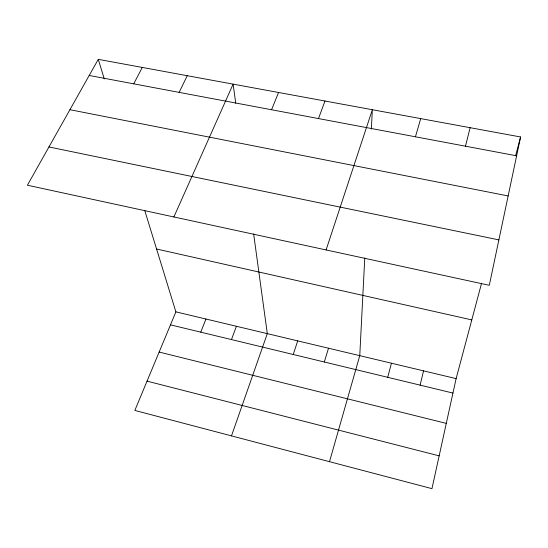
<?xml version="1.0" encoding="UTF-8"?>
<svg xmlns="http://www.w3.org/2000/svg" width="548" height="548" viewBox="0 0 548 548"><rect width="100%" height="100%" fill="white"/><g stroke="black" fill="none" stroke-linecap="round" stroke-linejoin="round"><path stroke-width="0.82" d="M364.763 257.971L359.762 355.666L329.506 461.683M371.352 129.143L372.345 109.723L326.094 249.943M520.6 136.973L489.296 285.303L27.4 185.224L98.277 59.348L520.6 136.973L515.572 155.824M481.569 283.268L456.121 378.62L431.954 488.652L134.842 410.438L175.894 311.86L144.679 210.302M420.104 385.134L423.556 370.866M465.485 146.193L470.122 127.698M387.717 377.312L391.436 363.214M415.439 136.788L420.72 118.615M324.293 361.995L328.519 348.22M293.235 354.494L297.708 340.877M231.489 435.879L267.308 333.636L253.642 233.907M318.504 118.567L324.978 101.017M231.462 339.575L236.414 326.279M200.76 332.156L205.945 319.018M271.548 109.744L278.576 92.489M173.88 216.96L233.119 84.132L235.743 103.25M179.148 92.379L187.245 75.699M133.705 83.837L142.302 67.445M89.201 75.473L516.627 155.81M69.925 109.696L508.154 195.944M48.95 146.953L498.879 239.894M156.577 249.011L471.794 319.902M175.894 311.86L456.121 378.62M170.483 324.848L452.949 393.067M159.153 352.056L446.291 423.378M147.042 381.141L439.16 455.854M98.277 59.348L104.298 78.946"/></g></svg>
